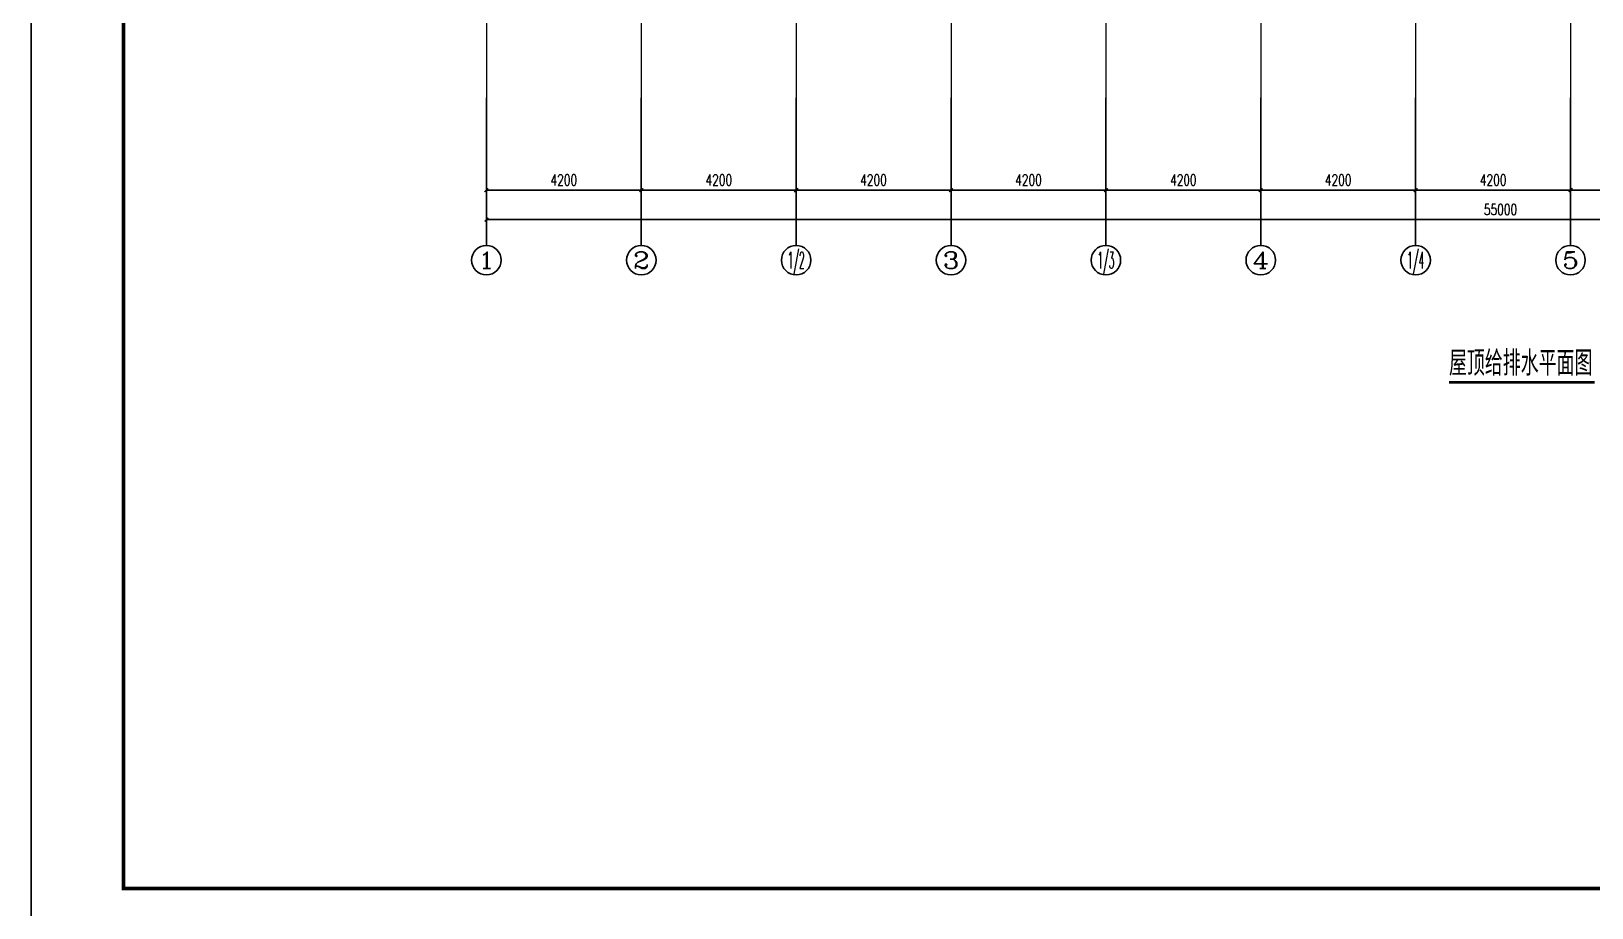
# Model space of a CAD drawing. Extents: x 1382187 to 1725648, y 860327 to 1571294.
# Drawn here: x 1471963 to 1514284, y 1035585 to 1059359 of the extents above; entities that cross this region are included whole.
import ezdxf
from ezdxf.enums import TextEntityAlignment as Align

# ---------------------------------------------------------------- set-up
doc = ezdxf.new("R2010")
doc.units = 0
doc.header["$LTSCALE"] = 1000
doc.header["$MEASUREMENT"] = 0
doc.linetypes.add('ACAD_ISO10W100', pattern=[18.5, 12, -3, 0.5, -3])
doc.linetypes.add('DOTE', pattern=[2.42, 2, -0.2, 0.02, -0.2])
for name, color, linetype in [('AXIS', 3, 'Continuous'), ('AXIS_TEXT', 4, 'Continuous'), ('C-AXIS(轴号)', 3, 'Continuous'), ('C-AXIS-T(字)', 7, 'Continuous'), ('DIM_SYMB', 3, 'Continuous'), ('PUB_TEXT', 4, 'Continuous'), ('图框', 140, 'Continuous')]:
    doc.layers.add(name, color=color, linetype=linetype)
doc.layers.add('DOTE', color=19, linetype='DOTE', lineweight=9)
doc.styles.add('_TCH_AXIS', font='COMPLEX', dxfattribs={"bigfont": 'GBCBIG'})
doc.styles.add('_TCH_DIM_T3', font='SIMPLEX', dxfattribs={"width": 0.705882, "bigfont": 'GBCBIG'})
doc.styles.add('COMPLEX', font='COMPLEX')
doc.styles.get("Standard").update_dxf_attribs({"font": 'gbenor.shx', "bigfont": 'gbcbig.shx'})
doc.dimstyles.new('_TCH_ARCH&&100', dxfattribs={"dimtxt": 297.5, "dimasz": 100, "dimexe": 250, "dimexo": 300, "dimgap": 126.25, "dimtad": 1, "dimdec": 0, "dimzin": 0, "dimdsep": 46, "dimtxsty": '_TCH_DIM_T3', "dimblk": 'ARCHTICK', "dimcen": 0.09, "dimclrt": 7, "dimazin": 2, "dimtfac": 1, "dimtdec": 0, "dimtix": 1, "dimtmove": 2, "dimatfit": 3, "dimfxl": 0, "dimtolj": 1, "dimtzin": 0, "dimarcsym": 0})

# ---------------------------------------------------------------- blocks, each defined once
blk = doc.blocks.new('_ArchTick')
at = {"color": 0, "linetype": 'ByBlock', "const_width": 0.4}
blk.add_lwpolyline([(-0.5, -0.5), (0.5, 0.5)], dxfattribs=at)
blk = doc.blocks.new('*D108')
at = {"layer": 'AXIS', "color": 0, "lineweight": -2}
for p, q in [((1484308, 1057248), (1484308, 1053998)), ((1539308, 1057248), (1539308, 1053998)), ((1484308, 1054248), (1539308, 1054248))]:
    blk.add_line(p, q, dxfattribs=at)
at = {"layer": 'Defpoints', "color": 0}
for p in [(1484308, 1057548), (1539308, 1057548), (1539308, 1054248)]:
    blk.add_point(p, dxfattribs=at)
at = {"layer": 'AXIS', "color": 0, "lineweight": -2, "xscale": 100, "yscale": 100, "zscale": 100, "rotation": 180}
blk.add_blockref('_ArchTick', (1484308, 1054248), dxfattribs=at)
at = {"layer": 'AXIS', "color": 0, "lineweight": -2, "xscale": 100, "yscale": 100, "zscale": 100}
blk.add_blockref('_ArchTick', (1539308, 1054248), dxfattribs=at)
at = {"layer": 'AXIS', "color": 7, "insert": (1511808, 1054523), "char_height": 297.5, "attachment_point": 5, "style": '_TCH_DIM_T3'}
blk.add_mtext('\\A1;55000', dxfattribs=at)
blk = doc.blocks.new('*D113')
at = {"layer": 'AXIS', "color": 0, "lineweight": -2}
for p, q in [((1513708, 1057248), (1513708, 1054798)), ((1523108, 1057248), (1523108, 1054798)), ((1513708, 1055048), (1523108, 1055048))]:
    blk.add_line(p, q, dxfattribs=at)
at = {"layer": 'Defpoints', "color": 0}
for p in [(1513708, 1057548), (1523108, 1057548), (1523108, 1055048)]:
    blk.add_point(p, dxfattribs=at)
at = {"layer": 'AXIS', "color": 0, "lineweight": -2, "xscale": 100, "yscale": 100, "zscale": 100, "rotation": 180}
blk.add_blockref('_ArchTick', (1513708, 1055048), dxfattribs=at)
at = {"layer": 'AXIS', "color": 0, "lineweight": -2, "xscale": 100, "yscale": 100, "zscale": 100}
blk.add_blockref('_ArchTick', (1523108, 1055048), dxfattribs=at)
at = {"layer": 'AXIS', "color": 7, "insert": (1518408, 1055323), "char_height": 297.5, "attachment_point": 5, "style": '_TCH_DIM_T3'}
blk.add_mtext('\\A1;9400', dxfattribs=at)
blk = doc.blocks.new('*D114')
at = {"layer": 'AXIS', "color": 0, "lineweight": -2}
for p, q in [((1509508, 1057248), (1509508, 1054798)), ((1513708, 1057248), (1513708, 1054798)), ((1509508, 1055048), (1513708, 1055048))]:
    blk.add_line(p, q, dxfattribs=at)
at = {"layer": 'Defpoints', "color": 0}
for p in [(1509508, 1057548), (1513708, 1057548), (1513708, 1055048)]:
    blk.add_point(p, dxfattribs=at)
at = {"layer": 'AXIS', "color": 0, "lineweight": -2, "xscale": 100, "yscale": 100, "zscale": 100, "rotation": 180}
blk.add_blockref('_ArchTick', (1509508, 1055048), dxfattribs=at)
at = {"layer": 'AXIS', "color": 0, "lineweight": -2, "xscale": 100, "yscale": 100, "zscale": 100}
blk.add_blockref('_ArchTick', (1513708, 1055048), dxfattribs=at)
at = {"layer": 'AXIS', "color": 7, "insert": (1511608, 1055323), "char_height": 297.5, "attachment_point": 5, "style": '_TCH_DIM_T3'}
blk.add_mtext('\\A1;4200', dxfattribs=at)
blk = doc.blocks.new('*D115')
at = {"layer": 'AXIS', "color": 0, "lineweight": -2}
for p, q in [((1505308, 1057248), (1505308, 1054798)), ((1509508, 1057248), (1509508, 1054798)), ((1505308, 1055048), (1509508, 1055048))]:
    blk.add_line(p, q, dxfattribs=at)
at = {"layer": 'Defpoints', "color": 0}
for p in [(1505308, 1057548), (1509508, 1057548), (1509508, 1055048)]:
    blk.add_point(p, dxfattribs=at)
at = {"layer": 'AXIS', "color": 0, "lineweight": -2, "xscale": 100, "yscale": 100, "zscale": 100, "rotation": 180}
blk.add_blockref('_ArchTick', (1505308, 1055048), dxfattribs=at)
at = {"layer": 'AXIS', "color": 0, "lineweight": -2, "xscale": 100, "yscale": 100, "zscale": 100}
blk.add_blockref('_ArchTick', (1509508, 1055048), dxfattribs=at)
at = {"layer": 'AXIS', "color": 7, "insert": (1507408, 1055323), "char_height": 297.5, "attachment_point": 5, "style": '_TCH_DIM_T3'}
blk.add_mtext('\\A1;4200', dxfattribs=at)
blk = doc.blocks.new('*D116')
at = {"layer": 'AXIS', "color": 0, "lineweight": -2}
for p, q in [((1501108, 1057248), (1501108, 1054798)), ((1505308, 1057248), (1505308, 1054798)), ((1501108, 1055048), (1505308, 1055048))]:
    blk.add_line(p, q, dxfattribs=at)
at = {"layer": 'Defpoints', "color": 0}
for p in [(1501108, 1057548), (1505308, 1057548), (1505308, 1055048)]:
    blk.add_point(p, dxfattribs=at)
at = {"layer": 'AXIS', "color": 0, "lineweight": -2, "xscale": 100, "yscale": 100, "zscale": 100, "rotation": 180}
blk.add_blockref('_ArchTick', (1501108, 1055048), dxfattribs=at)
at = {"layer": 'AXIS', "color": 0, "lineweight": -2, "xscale": 100, "yscale": 100, "zscale": 100}
blk.add_blockref('_ArchTick', (1505308, 1055048), dxfattribs=at)
at = {"layer": 'AXIS', "color": 7, "insert": (1503208, 1055323), "char_height": 297.5, "attachment_point": 5, "style": '_TCH_DIM_T3'}
blk.add_mtext('\\A1;4200', dxfattribs=at)
blk = doc.blocks.new('*D117')
at = {"layer": 'AXIS', "color": 0, "lineweight": -2}
for p, q in [((1496908, 1057248), (1496908, 1054798)), ((1501108, 1057248), (1501108, 1054798)), ((1496908, 1055048), (1501108, 1055048))]:
    blk.add_line(p, q, dxfattribs=at)
at = {"layer": 'Defpoints', "color": 0}
for p in [(1496908, 1057548), (1501108, 1057548), (1501108, 1055048)]:
    blk.add_point(p, dxfattribs=at)
at = {"layer": 'AXIS', "color": 0, "lineweight": -2, "xscale": 100, "yscale": 100, "zscale": 100, "rotation": 180}
blk.add_blockref('_ArchTick', (1496908, 1055048), dxfattribs=at)
at = {"layer": 'AXIS', "color": 0, "lineweight": -2, "xscale": 100, "yscale": 100, "zscale": 100}
blk.add_blockref('_ArchTick', (1501108, 1055048), dxfattribs=at)
at = {"layer": 'AXIS', "color": 7, "insert": (1499008, 1055323), "char_height": 297.5, "attachment_point": 5, "style": '_TCH_DIM_T3'}
blk.add_mtext('\\A1;4200', dxfattribs=at)
blk = doc.blocks.new('*D118')
at = {"layer": 'AXIS', "color": 0, "lineweight": -2}
for p, q in [((1492708, 1057248), (1492708, 1054798)), ((1496908, 1057248), (1496908, 1054798)), ((1492708, 1055048), (1496908, 1055048))]:
    blk.add_line(p, q, dxfattribs=at)
at = {"layer": 'Defpoints', "color": 0}
for p in [(1492708, 1057548), (1496908, 1057548), (1496908, 1055048)]:
    blk.add_point(p, dxfattribs=at)
at = {"layer": 'AXIS', "color": 0, "lineweight": -2, "xscale": 100, "yscale": 100, "zscale": 100, "rotation": 180}
blk.add_blockref('_ArchTick', (1492708, 1055048), dxfattribs=at)
at = {"layer": 'AXIS', "color": 0, "lineweight": -2, "xscale": 100, "yscale": 100, "zscale": 100}
blk.add_blockref('_ArchTick', (1496908, 1055048), dxfattribs=at)
at = {"layer": 'AXIS', "color": 7, "insert": (1494808, 1055323), "char_height": 297.5, "attachment_point": 5, "style": '_TCH_DIM_T3'}
blk.add_mtext('\\A1;4200', dxfattribs=at)
blk = doc.blocks.new('*D119')
at = {"layer": 'AXIS', "color": 0, "lineweight": -2}
for p, q in [((1488508, 1057248), (1488508, 1054798)), ((1492708, 1057248), (1492708, 1054798)), ((1488508, 1055048), (1492708, 1055048))]:
    blk.add_line(p, q, dxfattribs=at)
at = {"layer": 'Defpoints', "color": 0}
for p in [(1488508, 1057548), (1492708, 1057548), (1492708, 1055048)]:
    blk.add_point(p, dxfattribs=at)
at = {"layer": 'AXIS', "color": 0, "lineweight": -2, "xscale": 100, "yscale": 100, "zscale": 100, "rotation": 180}
blk.add_blockref('_ArchTick', (1488508, 1055048), dxfattribs=at)
at = {"layer": 'AXIS', "color": 0, "lineweight": -2, "xscale": 100, "yscale": 100, "zscale": 100}
blk.add_blockref('_ArchTick', (1492708, 1055048), dxfattribs=at)
at = {"layer": 'AXIS', "color": 7, "insert": (1490608, 1055323), "char_height": 297.5, "attachment_point": 5, "style": '_TCH_DIM_T3'}
blk.add_mtext('\\A1;4200', dxfattribs=at)
blk = doc.blocks.new('*D120')
at = {"layer": 'AXIS', "color": 0, "lineweight": -2}
for p, q in [((1484308, 1057248), (1484308, 1054798)), ((1488508, 1057248), (1488508, 1054798)), ((1484308, 1055048), (1488508, 1055048))]:
    blk.add_line(p, q, dxfattribs=at)
at = {"layer": 'Defpoints', "color": 0}
for p in [(1484308, 1057548), (1488508, 1057548), (1488508, 1055048)]:
    blk.add_point(p, dxfattribs=at)
at = {"layer": 'AXIS', "color": 0, "lineweight": -2, "xscale": 100, "yscale": 100, "zscale": 100, "rotation": 180}
blk.add_blockref('_ArchTick', (1484308, 1055048), dxfattribs=at)
at = {"layer": 'AXIS', "color": 0, "lineweight": -2, "xscale": 100, "yscale": 100, "zscale": 100}
blk.add_blockref('_ArchTick', (1488508, 1055048), dxfattribs=at)
at = {"layer": 'AXIS', "color": 7, "insert": (1486408, 1055323), "char_height": 297.5, "attachment_point": 5, "style": '_TCH_DIM_T3'}
blk.add_mtext('\\A1;4200', dxfattribs=at)
blk = doc.blocks.new('_AXISO')
blk.add_circle((0, 0), 0.5)
at = {"layer": 'AXIS_TEXT', "style": 'COMPLEX', "width": 1.041667}
blk.add_attdef('A', text='', height=0.56, dxfattribs=at).set_placement((-0.25, -0.28), (0.25, -0.28), align=Align.FIT)

msp = doc.modelspace()

# ---------------------------------------------------------------- linework, layer by layer
at = {"layer": 'C-AXIS(轴号)'}
for p, q in [((1484307.9, 1057547.8), (1484307.9, 1053547.8)), ((1488507.9, 1057547.8), (1488507.9, 1053547.8)), ((1492707.9, 1057547.8), (1492707.9, 1053547.8)), ((1496907.9, 1057547.8), (1496907.9, 1053547.8)), ((1501107.9, 1057547.8), (1501107.9, 1053547.8)), ((1505307.9, 1057547.8), (1505307.9, 1053547.8)), ((1509507.9, 1057547.8), (1509507.9, 1053547.8)), ((1513707.9, 1057547.8), (1513707.9, 1053547.8))]:
    msp.add_line(p, q, dxfattribs=at)
at = {"layer": 'DIM_SYMB', "const_width": 70}
msp.add_lwpolyline([(1510412.2, 1049832.7), (1514361.8, 1049832.7)], dxfattribs=at)
at = {"layer": 'DOTE', "linetype": 'ACAD_ISO10W100', "ltscale": 100}
for p, q in [((1484307.9, 1081747.8), (1484307.9, 1057547.8)), ((1488507.9, 1081747.8), (1488507.9, 1057547.8)), ((1492707.9, 1081747.8), (1492707.9, 1057547.8)), ((1496907.9, 1081747.8), (1496907.9, 1057547.8)), ((1501107.9, 1081747.8), (1501107.9, 1057547.8)), ((1505307.9, 1081747.8), (1505307.9, 1057547.8)), ((1509507.9, 1081747.8), (1509507.9, 1057547.8)), ((1513707.9, 1081747.8), (1513707.9, 1057547.8))]:
    msp.add_line(p, q, dxfattribs=at)
at = {"layer": '图框'}
msp.add_lwpolyline([(1471963.5, 1035110.3), (1556063.5, 1035110.3), (1556063.5, 1094510.3), (1471963.5, 1094510.3)], close=True, dxfattribs=at)
at = {"layer": '图框', "const_width": 100}
msp.add_lwpolyline([(1474463.5, 1036110.3), (1555063.5, 1036110.3), (1555063.5, 1093510.3), (1474463.5, 1093510.3)], close=True, dxfattribs=at)

# ---------------------------------------------------------------- block references
at = {"layer": 'C-AXIS(轴号)'}
ref = msp.add_blockref('_AXISO', (1484307.9, 1053147.8), dxfattribs=dict(at, xscale=800, yscale=800, zscale=800))
ref.add_attrib('A', '1', dxfattribs={"layer": 'C-AXIS-T(字)', "height": 452.5, "style": '_TCH_AXIS', "width": 2.333333}).set_placement((1484081.7, 1052921.5), (1484534.2, 1052921.5), align=Align.FIT)
ref = msp.add_blockref('_AXISO', (1488507.9, 1053147.8), dxfattribs=dict(at, xscale=800, yscale=800, zscale=800))
ref.add_attrib('A', '2', dxfattribs={"layer": 'C-AXIS-T(字)', "height": 452.5, "style": '_TCH_AXIS', "width": 1.5}).set_placement((1488281.7, 1052921.5), (1488734.2, 1052921.5), align=Align.FIT)
ref = msp.add_blockref('_AXISO', (1492707.9, 1053147.8), dxfattribs=dict(at, xscale=800, yscale=800, zscale=800))
ref.add_attrib('A', '1/2', dxfattribs={"layer": 'C-AXIS-T(字)', "height": 452.55, "style": '_TCH_AXIS', "width": 0.411765}).set_placement((1492481.7, 1052921.5), (1492934.2, 1052921.5), align=Align.FIT)
ref = msp.add_blockref('_AXISO', (1496907.9, 1053147.8), dxfattribs=dict(at, xscale=800, yscale=800, zscale=800))
ref.add_attrib('A', '3', dxfattribs={"layer": 'C-AXIS-T(字)', "height": 452.5, "style": '_TCH_AXIS', "width": 1.5}).set_placement((1496681.7, 1052921.5), (1497134.2, 1052921.5), align=Align.FIT)
ref = msp.add_blockref('_AXISO', (1501107.9, 1053147.8), dxfattribs=dict(at, xscale=800, yscale=800, zscale=800))
ref.add_attrib('A', '1/3', dxfattribs={"layer": 'C-AXIS-T(字)', "height": 452.55, "style": '_TCH_AXIS', "width": 0.411765}).set_placement((1500881.7, 1052921.5), (1501334.2, 1052921.5), align=Align.FIT)
ref = msp.add_blockref('_AXISO', (1505307.9, 1053147.8), dxfattribs=dict(at, xscale=800, yscale=800, zscale=800))
ref.add_attrib('A', '4', dxfattribs={"layer": 'C-AXIS-T(字)', "height": 452.5, "style": '_TCH_AXIS', "width": 1.3125}).set_placement((1505081.7, 1052921.5), (1505534.2, 1052921.5), align=Align.FIT)
ref = msp.add_blockref('_AXISO', (1509507.9, 1053147.8), dxfattribs=dict(at, xscale=800, yscale=800, zscale=800))
ref.add_attrib('A', '1/4', dxfattribs={"layer": 'C-AXIS-T(字)', "height": 452.55, "style": '_TCH_AXIS', "width": 0.396226}).set_placement((1509281.7, 1052921.5), (1509734.2, 1052921.5), align=Align.FIT)
ref = msp.add_blockref('_AXISO', (1513707.9, 1053147.8), dxfattribs=dict(at, xscale=800, yscale=800, zscale=800))
ref.add_attrib('A', '5', dxfattribs={"layer": 'C-AXIS-T(字)', "height": 452.5, "style": '_TCH_AXIS', "width": 1.5}).set_placement((1513481.7, 1052921.5), (1513934.2, 1052921.5), align=Align.FIT)

# ---------------------------------------------------------------- texts
at = {"layer": 'PUB_TEXT'}
msp.add_text('屋顶给排水平面图', height=675.18, dxfattribs=at).set_placement((1510412.2, 1050017.4))

# ---------------------------------------------------------------- dimensions: what is measured, and where the dimension line sits
at = {"layer": 'AXIS'}
for p1, p2, distance, picture, middle in [((1484307.9, 1057547.8), (1539307.9, 1057547.8), -3300, '*D108', (1511807.9, 1054522.8)), ((1484307.9, 1057547.8), (1488507.9, 1057547.8), -2500, '*D120', (1486407.9, 1055322.8)), ((1488507.9, 1057547.8), (1492707.9, 1057547.8), -2500, '*D119', (1490607.9, 1055322.8)), ((1492707.9, 1057547.8), (1496907.9, 1057547.8), -2500, '*D118', (1494807.9, 1055322.8)), ((1496907.9, 1057547.8), (1501107.9, 1057547.8), -2500, '*D117', (1499007.9, 1055322.8)), ((1501107.9, 1057547.8), (1505307.9, 1057547.8), -2500, '*D116', (1503207.9, 1055322.8)), ((1505307.9, 1057547.8), (1509507.9, 1057547.8), -2500, '*D115', (1507407.9, 1055322.8)), ((1509507.9, 1057547.8), (1513707.9, 1057547.8), -2500, '*D114', (1511607.9, 1055322.8)), ((1513707.9, 1057547.8), (1523107.9, 1057547.8), -2500, '*D113', (1518407.9, 1055322.8))]:
    dim = msp.add_aligned_dim(p1=p1, p2=p2, distance=distance, dimstyle='_TCH_ARCH&&100', dxfattribs=at)
    dim.commit()
    dim.dimension.update_dxf_attribs({"geometry": picture, "text_midpoint": middle})

doc.saveas('drawing.dxf')
